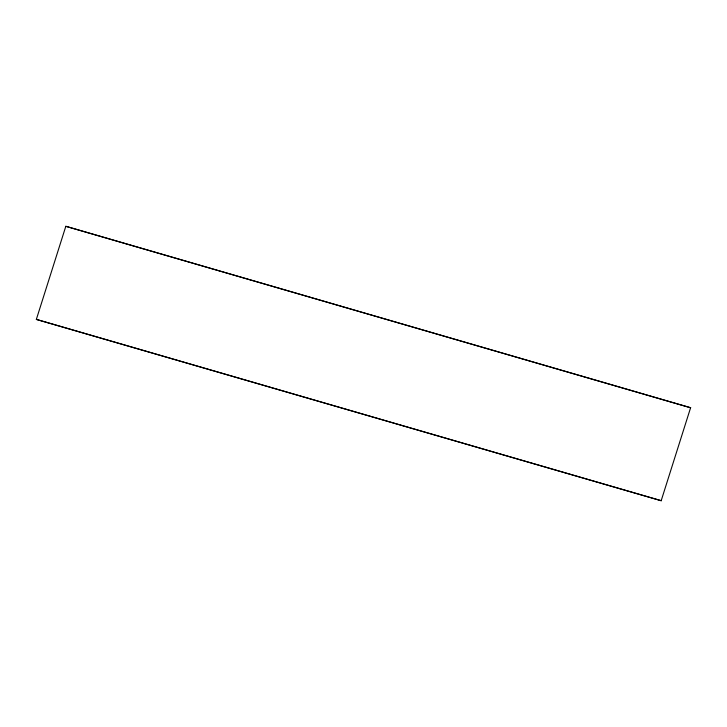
<?xml version="1.0" encoding="UTF-8"?>
<svg xmlns="http://www.w3.org/2000/svg" width="727" height="727" viewBox="0 0 727 727"><rect width="100%" height="100%" fill="white"/><g stroke="black" fill="none" stroke-linecap="round" stroke-linejoin="round"><path stroke-width="1.09" d="M36.35 319.407L661.179 500.694L36.35 319.407L65.821 226.306L690.605 407.747L65.821 226.306M661.179 500.694L690.65 407.593"/></g></svg>
